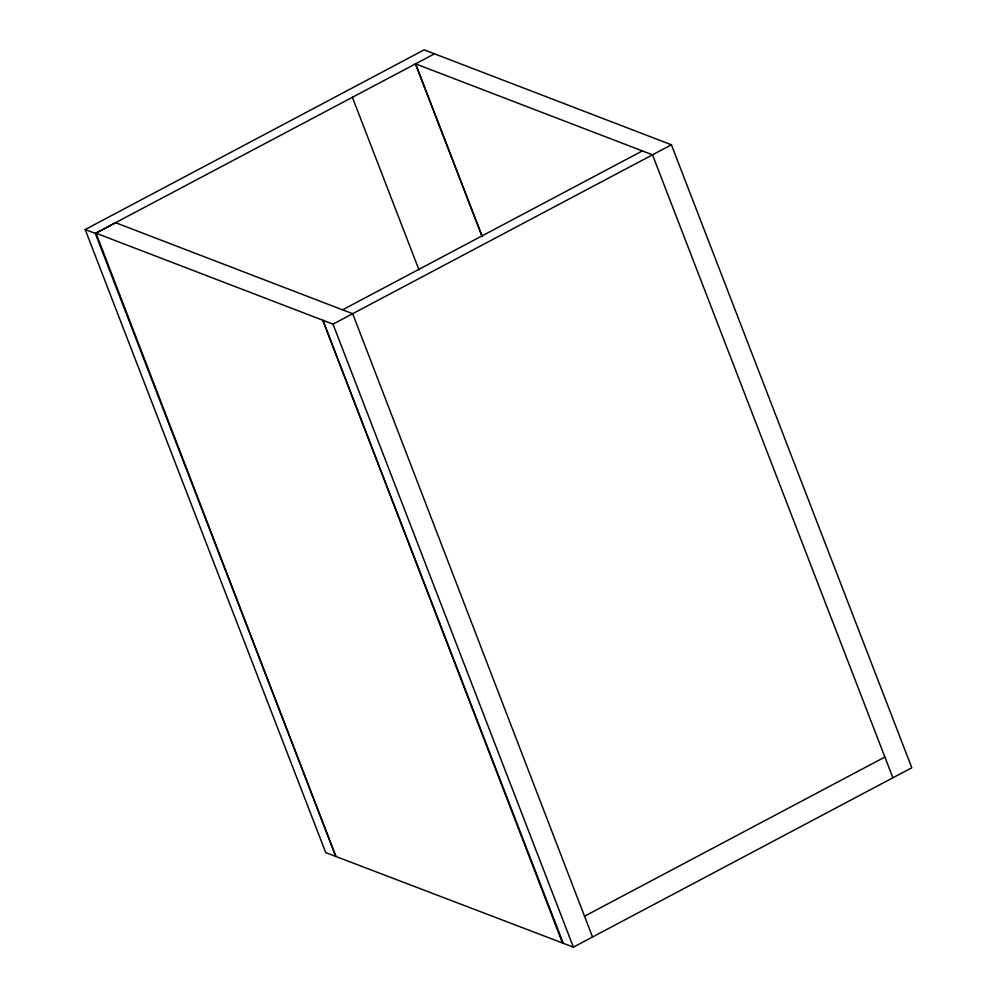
<?xml version="1.0" encoding="UTF-8"?>
<svg xmlns="http://www.w3.org/2000/svg" width="997" height="997" viewBox="0 0 997 997"><rect width="100%" height="100%" fill="white"/><g stroke="black" fill="none" stroke-linecap="round" stroke-linejoin="round"><path stroke-width="1.5" d="M573.4 947.15L911.806 767.765L671.417 144.789L424.186 49.85L85.194 229.534L325.732 852.609L573.4 947.15L332.998 324.137L96.048 233.198L115.752 222.755L352.701 313.731L592.53 937.006M85.194 229.534L95.326 233.398L434.48 53.838M342.557 309.83L642.355 150.921M671.417 144.789L332.998 324.137M584.516 916.231L884.875 757.035M892.888 777.797L652.499 154.809L415.562 63.858L482.199 236.551L415.4 63.771M352.34 97.195L419.014 269.913M563.243 943.262L322.841 320.249L562.669 943.523M96.048 233.198L335.864 856.473L95.326 233.398"/></g></svg>
